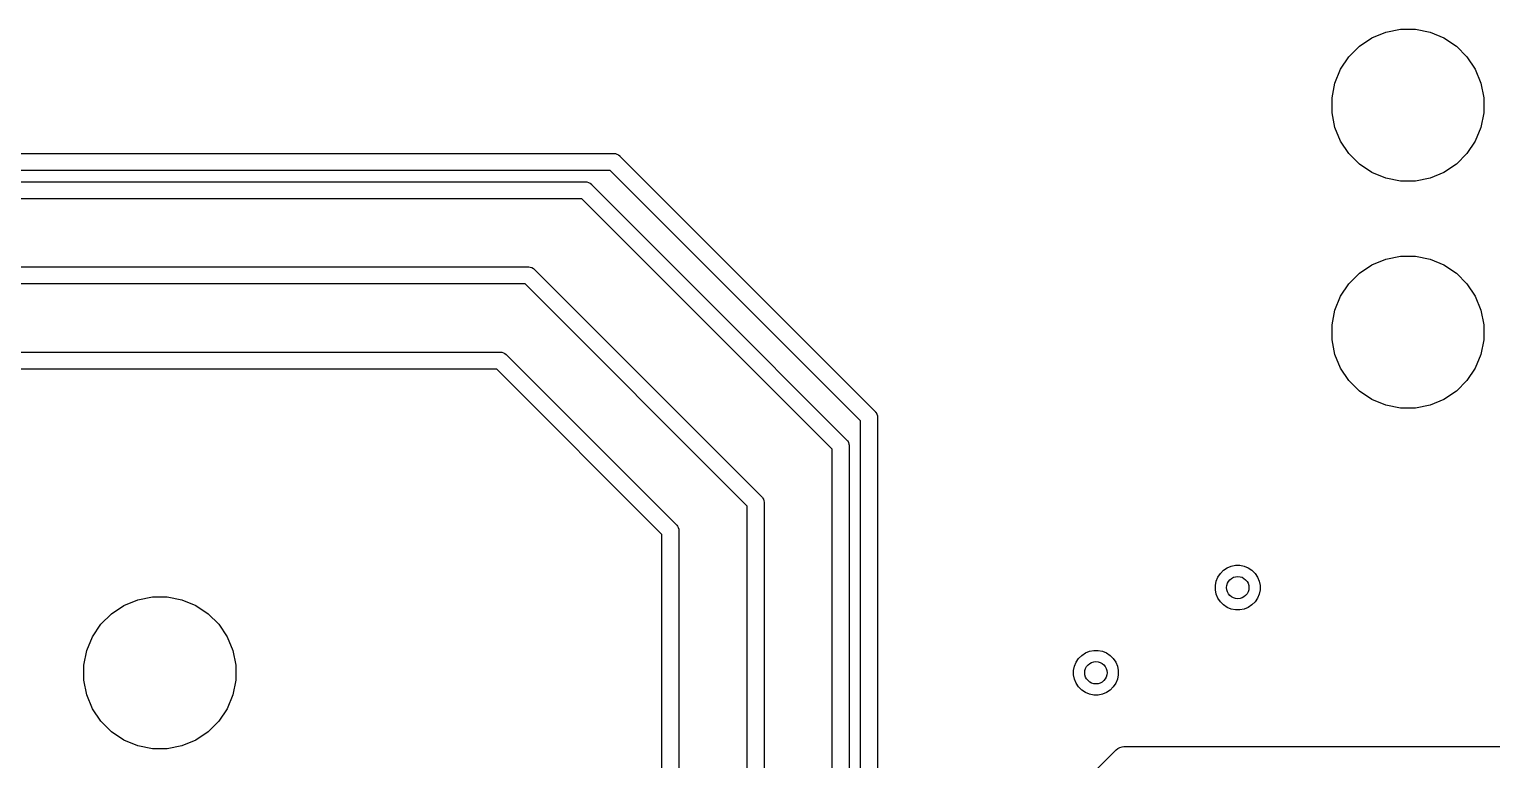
# Model space of a CAD drawing. Extents: x 4.56 to 8.94, y -5.14 to -1.89.
# Drawn here: x 7.092 to 7.737, y -2.388 to -2.067 of the extents above; entities that cross this region are included whole.
import ezdxf

# ---------------------------------------------------------------- set-up
doc = ezdxf.new("R2010")
doc.units = 0
doc.header["$MEASUREMENT"] = 0
doc.layers.add('BLACK', color=7, linetype='CONTINUOUS')

msp = doc.modelspace()

# ---------------------------------------------------------------- linework, layer by layer
at = {"layer": 'BLACK', "linetype": 'CONTINUOUS'}
for p, q in [((7.68415, -2.07034), (7.69024, -2.06782)), ((7.69024, -2.06782), (7.6967, -2.06654)), ((7.6967, -2.06654), (7.7033, -2.06654)), ((7.7033, -2.06654), (7.70976, -2.06782)), ((7.70976, -2.06782), (7.71585, -2.07034)), ((7.67401, -2.07867), (7.67867, -2.07401)), ((7.67867, -2.07401), (7.68415, -2.07034)), ((7.71585, -2.07034), (7.72133, -2.07401)), ((7.72133, -2.07401), (7.72599, -2.07867)), ((7.67034, -2.08415), (7.67401, -2.07867)), ((7.72599, -2.07867), (7.72966, -2.08415)), ((7.66782, -2.09024), (7.67034, -2.08415)), ((7.72966, -2.08415), (7.73218, -2.09024)), ((7.66654, -2.0967), (7.66782, -2.09024)), ((7.73218, -2.09024), (7.73346, -2.0967)), ((7.66654, -2.1033), (7.66654, -2.0967)), ((7.73346, -2.0967), (7.73346, -2.1033)), ((7.66782, -2.10976), (7.66654, -2.1033)), ((7.73346, -2.1033), (7.73218, -2.10976)), ((7.67034, -2.11585), (7.66782, -2.10976)), ((7.73218, -2.10976), (7.72966, -2.11585)), ((7.67401, -2.12133), (7.67034, -2.11585)), ((7.72966, -2.11585), (7.72599, -2.12133)), ((6.22655, -2.12126), (7.34982, -2.12126)), ((7.34982, -2.12126), (7.35, -2.12124)), ((7.35, -2.12124), (7.35018, -2.12126)), ((7.35018, -2.12126), (7.35018, -2.12126)), ((7.35018, -2.12126), (7.35073, -2.12131)), ((7.35073, -2.12131), (7.35144, -2.12153)), ((7.35144, -2.12153), (7.35209, -2.12188)), ((7.35209, -2.12188), (7.35266, -2.12234)), ((7.35266, -2.12234), (7.35277, -2.12249)), ((7.35277, -2.12249), (7.46501, -2.23473)), ((7.67867, -2.12599), (7.67401, -2.12133)), ((7.68415, -2.12966), (7.67867, -2.12599)), ((7.72133, -2.12599), (7.71585, -2.12966)), ((7.72599, -2.12133), (7.72133, -2.12599)), ((7.34845, -2.12874), (6.22518, -2.12874)), ((7.45876, -2.23905), (7.34845, -2.12874)), ((7.69024, -2.13218), (7.68415, -2.12966)), ((7.6967, -2.13346), (7.69024, -2.13218)), ((7.70976, -2.13218), (7.7033, -2.13346)), ((7.71585, -2.12966), (7.70976, -2.13218)), ((6.21405, -2.13376), (7.33732, -2.13376)), ((7.33732, -2.13376), (7.3375, -2.13374)), ((7.3375, -2.13374), (7.33768, -2.13376)), ((7.33768, -2.13376), (7.33768, -2.13376)), ((7.33768, -2.13376), (7.33823, -2.13381)), ((7.33823, -2.13381), (7.33894, -2.13403)), ((7.33894, -2.13403), (7.33959, -2.13438)), ((7.33959, -2.13438), (7.34016, -2.13484)), ((7.34016, -2.13484), (7.34027, -2.13499)), ((7.34027, -2.13499), (7.39027, -2.18499)), ((7.7033, -2.13346), (7.6967, -2.13346)), ((7.33595, -2.14124), (6.21268, -2.14124)), ((7.38499, -2.19027), (7.33595, -2.14124)), ((6.20155, -2.17126), (7.31232, -2.17126)), ((7.31232, -2.17126), (7.3125, -2.17124)), ((7.3125, -2.17124), (7.31268, -2.17126)), ((7.31268, -2.17126), (7.31268, -2.17126)), ((7.31268, -2.17126), (7.31323, -2.17131)), ((7.31323, -2.17131), (7.31394, -2.17153)), ((7.31394, -2.17153), (7.31459, -2.17188)), ((7.67867, -2.17401), (7.68415, -2.17034)), ((7.68415, -2.17034), (7.69024, -2.16782)), ((7.69024, -2.16782), (7.6967, -2.16654)), ((7.6967, -2.16654), (7.7033, -2.16654)), ((7.7033, -2.16654), (7.70976, -2.16782)), ((7.70976, -2.16782), (7.71585, -2.17034)), ((7.71585, -2.17034), (7.72133, -2.17401)), ((7.31459, -2.17188), (7.31516, -2.17234)), ((7.31516, -2.17234), (7.31527, -2.17249)), ((7.31527, -2.17249), (7.41501, -2.27223)), ((7.67401, -2.17867), (7.67867, -2.17401)), ((7.72133, -2.17401), (7.72599, -2.17867)), ((7.31095, -2.17874), (6.20018, -2.17874)), ((7.40876, -2.27655), (7.31095, -2.17874)), ((7.66782, -2.19024), (7.67034, -2.18415)), ((7.67034, -2.18415), (7.67401, -2.17867)), ((7.72599, -2.17867), (7.72966, -2.18415)), ((7.72966, -2.18415), (7.73218, -2.19024)), ((7.44626, -2.25155), (7.38499, -2.19027)), ((7.38499, -2.19027), (7.38499, -2.19027)), ((7.39027, -2.18499), (7.39027, -2.18499)), ((7.39027, -2.18499), (7.45251, -2.24723)), ((7.66654, -2.1967), (7.66782, -2.19024)), ((7.73218, -2.19024), (7.73346, -2.1967)), ((7.66654, -2.2033), (7.66654, -2.1967)), ((7.73346, -2.1967), (7.73346, -2.2033)), ((7.66782, -2.20976), (7.66654, -2.2033)), ((7.73346, -2.2033), (7.73218, -2.20976)), ((6.18905, -2.20876), (7.29982, -2.20876)), ((7.29982, -2.20876), (7.3, -2.20874)), ((7.3, -2.20874), (7.30018, -2.20876)), ((7.30018, -2.20876), (7.30018, -2.20876)), ((7.30018, -2.20876), (7.30073, -2.20881)), ((7.30073, -2.20881), (7.30144, -2.20903)), ((7.30144, -2.20903), (7.30209, -2.20938)), ((7.30209, -2.20938), (7.30266, -2.20984)), ((7.30266, -2.20984), (7.30277, -2.20999)), ((7.30277, -2.20999), (7.37752, -2.28473)), ((7.67034, -2.21585), (7.66782, -2.20976)), ((7.73218, -2.20976), (7.72966, -2.21585)), ((7.29845, -2.21624), (6.18768, -2.21624)), ((7.37126, -2.28905), (7.29845, -2.21624)), ((7.67401, -2.22133), (7.67034, -2.21585)), ((7.72966, -2.21585), (7.72599, -2.22133)), ((7.67867, -2.22599), (7.67401, -2.22133)), ((7.72599, -2.22133), (7.72133, -2.22599)), ((7.68415, -2.22966), (7.67867, -2.22599)), ((7.69024, -2.23218), (7.68415, -2.22966)), ((7.71585, -2.22966), (7.70976, -2.23218)), ((7.72133, -2.22599), (7.71585, -2.22966)), ((7.46501, -2.23473), (7.46516, -2.23484)), ((7.46516, -2.23484), (7.46543, -2.23517)), ((7.46543, -2.23517), (7.46562, -2.23541)), ((7.46562, -2.23541), (7.46562, -2.23541)), ((7.46562, -2.23541), (7.46597, -2.23606)), ((7.46597, -2.23606), (7.46619, -2.23677)), ((7.6967, -2.23346), (7.69024, -2.23218)), ((7.7033, -2.23346), (7.6967, -2.23346)), ((7.70976, -2.23218), (7.7033, -2.23346)), ((7.45876, -2.48732), (7.45876, -2.23905)), ((7.46619, -2.23677), (7.46624, -2.23732)), ((7.46624, -2.23732), (7.46626, -2.2375)), ((7.46626, -2.2375), (7.46624, -2.23768)), ((7.46624, -2.23768), (7.46624, -2.48595)), ((7.45251, -2.24723), (7.45266, -2.24734)), ((7.45266, -2.24734), (7.45293, -2.24767)), ((7.45293, -2.24767), (7.45312, -2.24791)), ((7.45312, -2.24791), (7.45312, -2.24791)), ((7.45312, -2.24791), (7.45347, -2.24856)), ((7.45347, -2.24856), (7.45369, -2.24927)), ((7.44626, -2.49041), (7.44626, -2.25155)), ((7.45369, -2.24927), (7.45374, -2.24982)), ((7.45374, -2.24982), (7.45376, -2.25)), ((7.45376, -2.25), (7.45374, -2.25018)), ((7.45374, -2.25018), (7.45374, -2.48904)), ((7.41501, -2.27223), (7.41516, -2.27234)), ((7.41516, -2.27234), (7.41543, -2.27267)), ((7.41543, -2.27267), (7.41562, -2.27291)), ((7.41562, -2.27291), (7.41562, -2.27291)), ((7.41562, -2.27291), (7.41597, -2.27356)), ((7.41597, -2.27356), (7.41619, -2.27427)), ((7.41619, -2.27427), (7.41624, -2.27482)), ((7.41624, -2.27482), (7.41626, -2.275)), ((7.40876, -2.49982), (7.40876, -2.27655)), ((7.41626, -2.275), (7.41624, -2.27518)), ((7.41624, -2.27518), (7.41624, -2.49845)), ((7.37752, -2.28473), (7.37766, -2.28484)), ((7.37766, -2.28484), (7.37777, -2.28498)), ((7.37777, -2.28498), (7.37777, -2.28499)), ((7.37777, -2.28499), (7.37812, -2.28541)), ((7.37812, -2.28541), (7.37812, -2.28541)), ((7.37812, -2.28541), (7.37847, -2.28606)), ((7.37847, -2.28606), (7.37869, -2.28677)), ((7.37869, -2.28677), (7.37873, -2.28721)), ((7.37873, -2.28721), (7.37876, -2.2875)), ((7.37876, -2.2875), (7.37874, -2.28768)), ((7.37874, -2.28768), (7.37874, -2.51095)), ((7.37126, -2.51232), (7.37126, -2.28905)), ((7.61628, -2.30784), (7.61735, -2.30623)), ((7.61735, -2.30623), (7.61873, -2.30485)), ((7.61873, -2.30485), (7.62034, -2.30378)), ((7.62034, -2.30378), (7.62213, -2.30304)), ((7.62213, -2.30304), (7.62403, -2.30266)), ((7.62403, -2.30266), (7.62597, -2.30266)), ((7.62597, -2.30266), (7.62787, -2.30304)), ((7.62787, -2.30304), (7.62966, -2.30378)), ((7.62966, -2.30378), (7.63127, -2.30485)), ((7.63127, -2.30485), (7.63265, -2.30623)), ((7.63265, -2.30623), (7.63372, -2.30784)), ((7.61516, -2.31153), (7.61554, -2.30963)), ((7.61516, -2.31347), (7.61516, -2.31153)), ((7.61554, -2.31537), (7.61516, -2.31347)), ((7.61554, -2.30963), (7.61628, -2.30784)), ((7.63372, -2.30784), (7.63446, -2.30963)), ((7.63446, -2.30963), (7.63484, -2.31153)), ((7.63484, -2.31347), (7.63446, -2.31537)), ((7.63484, -2.31153), (7.63484, -2.31347)), ((7.13415, -2.32034), (7.14024, -2.31782)), ((7.14024, -2.31782), (7.1467, -2.31654)), ((7.1467, -2.31654), (7.1533, -2.31654)), ((7.1533, -2.31654), (7.15976, -2.31782)), ((7.15976, -2.31782), (7.16585, -2.32034)), ((7.61628, -2.31716), (7.61554, -2.31537)), ((7.61735, -2.31877), (7.61628, -2.31716)), ((7.61873, -2.32015), (7.61735, -2.31877)), ((7.63265, -2.31877), (7.63127, -2.32015)), ((7.63372, -2.31716), (7.63265, -2.31877)), ((7.63446, -2.31537), (7.63372, -2.31716)), ((7.12401, -2.32867), (7.12867, -2.32401)), ((7.12867, -2.32401), (7.13415, -2.32034)), ((7.16585, -2.32034), (7.17133, -2.32401)), ((7.17133, -2.32401), (7.17599, -2.32867)), ((7.62034, -2.32122), (7.61873, -2.32015)), ((7.62213, -2.32196), (7.62034, -2.32122)), ((7.62403, -2.32234), (7.62213, -2.32196)), ((7.62597, -2.32234), (7.62403, -2.32234)), ((7.62787, -2.32196), (7.62597, -2.32234)), ((7.62966, -2.32122), (7.62787, -2.32196)), ((7.63127, -2.32015), (7.62966, -2.32122)), ((7.12034, -2.33415), (7.12401, -2.32867)), ((7.17599, -2.32867), (7.17966, -2.33415)), ((7.11782, -2.34024), (7.12034, -2.33415)), ((7.17966, -2.33415), (7.18218, -2.34024)), ((7.11654, -2.3467), (7.11782, -2.34024)), ((7.18218, -2.34024), (7.18346, -2.3467)), ((7.55304, -2.34713), (7.55378, -2.34534)), ((7.55378, -2.34534), (7.55485, -2.34373)), ((7.55485, -2.34373), (7.55623, -2.34235)), ((7.55623, -2.34235), (7.55784, -2.34128)), ((7.55784, -2.34128), (7.55963, -2.34054)), ((7.55963, -2.34054), (7.56153, -2.34016)), ((7.56153, -2.34016), (7.56347, -2.34016)), ((7.56347, -2.34016), (7.56537, -2.34054)), ((7.56537, -2.34054), (7.56716, -2.34128)), ((7.56716, -2.34128), (7.56877, -2.34235)), ((7.56877, -2.34235), (7.57015, -2.34373)), ((7.57015, -2.34373), (7.57122, -2.34534)), ((7.57122, -2.34534), (7.57196, -2.34713)), ((7.11654, -2.3533), (7.11654, -2.3467)), ((7.18346, -2.3467), (7.18346, -2.3533)), ((7.55266, -2.34903), (7.55304, -2.34713)), ((7.55266, -2.35097), (7.55266, -2.34903)), ((7.55304, -2.35287), (7.55266, -2.35097)), ((7.57196, -2.34713), (7.57234, -2.34903)), ((7.57234, -2.35097), (7.57196, -2.35287)), ((7.57234, -2.34903), (7.57234, -2.35097)), ((7.11782, -2.35976), (7.11654, -2.3533)), ((7.18346, -2.3533), (7.18218, -2.35976)), ((7.55378, -2.35466), (7.55304, -2.35287)), ((7.55485, -2.35627), (7.55378, -2.35466)), ((7.55623, -2.35765), (7.55485, -2.35627)), ((7.55784, -2.35872), (7.55623, -2.35765)), ((7.55963, -2.35946), (7.55784, -2.35872)), ((7.56716, -2.35872), (7.56537, -2.35946)), ((7.56877, -2.35765), (7.56716, -2.35872)), ((7.57015, -2.35627), (7.56877, -2.35765)), ((7.57122, -2.35466), (7.57015, -2.35627)), ((7.57196, -2.35287), (7.57122, -2.35466)), ((7.12034, -2.36585), (7.11782, -2.35976)), ((7.18218, -2.35976), (7.17966, -2.36585)), ((7.56153, -2.35984), (7.55963, -2.35946)), ((7.56347, -2.35984), (7.56153, -2.35984)), ((7.56537, -2.35946), (7.56347, -2.35984)), ((7.12401, -2.37133), (7.12034, -2.36585)), ((7.12867, -2.37599), (7.12401, -2.37133)), ((7.17599, -2.37133), (7.17133, -2.37599)), ((7.17966, -2.36585), (7.17599, -2.37133)), ((7.13415, -2.37966), (7.12867, -2.37599)), ((7.17133, -2.37599), (7.16585, -2.37966)), ((7.14024, -2.38218), (7.13415, -2.37966)), ((7.1467, -2.38346), (7.14024, -2.38218)), ((7.1533, -2.38346), (7.1467, -2.38346)), ((7.15976, -2.38218), (7.1533, -2.38346)), ((7.16585, -2.37966), (7.15976, -2.38218)), ((7.52164, -2.43379), (7.57129, -2.38414)), ((7.57129, -2.38414), (7.57145, -2.38395)), ((7.57145, -2.38395), (7.57221, -2.38332)), ((7.57221, -2.38332), (7.57308, -2.38286)), ((7.57308, -2.38286), (7.57402, -2.38257)), ((7.57402, -2.38257), (7.57475, -2.3825)), ((7.57475, -2.3825), (7.575, -2.38248)), ((7.57475, -2.3825), (7.57475, -2.3825)), ((7.575, -2.38248), (7.57525, -2.3825)), ((7.57525, -2.3825), (7.74872, -2.3825))]:
    msp.add_line(p, q, dxfattribs=at)
at = {"layer": 'BLACK'}
for centre in [(7.625, -2.3125), (7.5625, -2.35)]:
    msp.add_circle(centre, 0.00492, dxfattribs=at)

doc.saveas('drawing.dxf')
